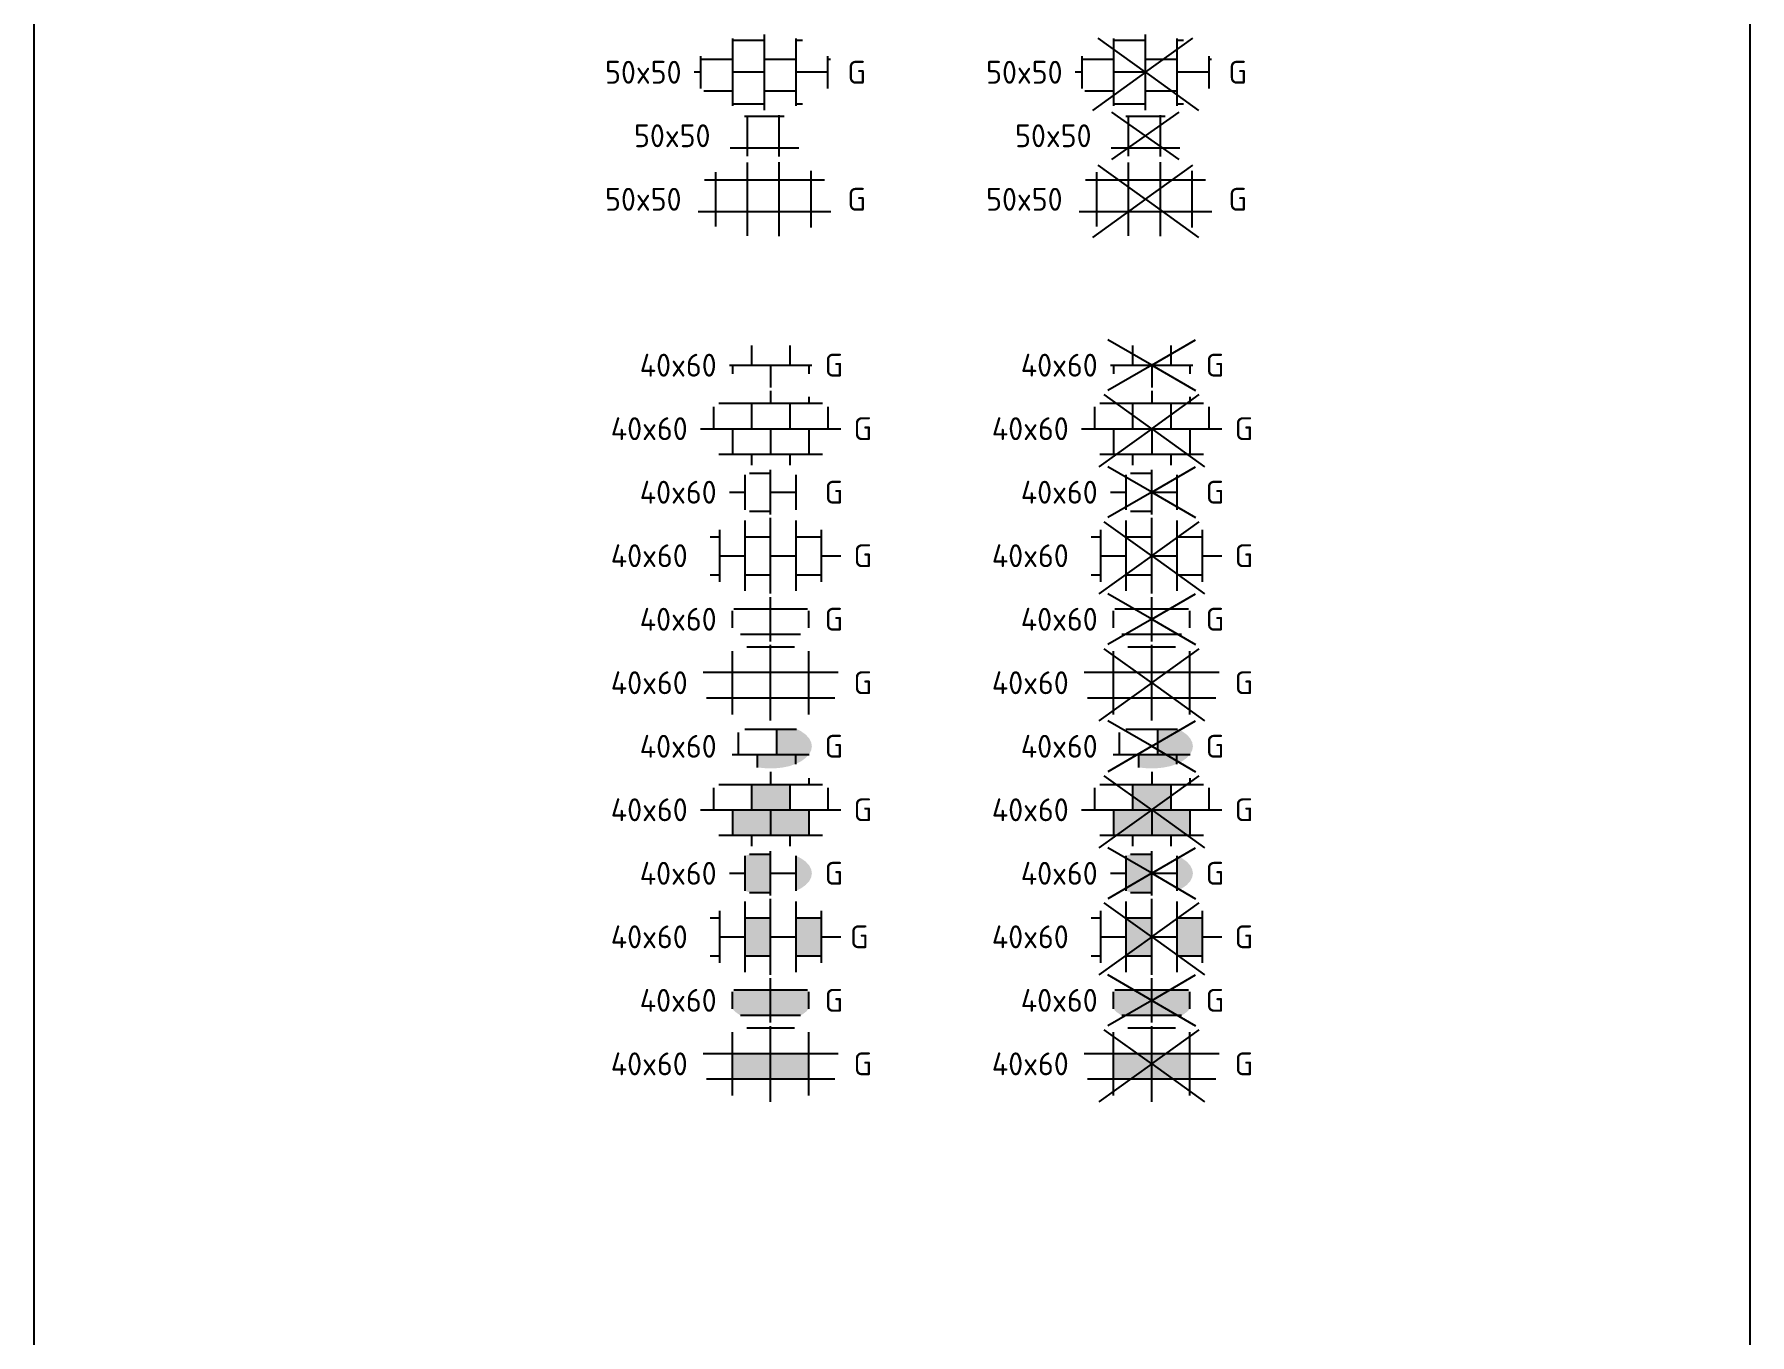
# Model space of a CAD drawing. Header units: metres. Extents: x -77 to 448, y 4806 to 5239.
# Drawn here: x 81.16 to 108.17, y 5019.95 to 5040.43 of the extents above; entities that cross this region are included whole.
import ezdxf
from ezdxf.enums import TextEntityAlignment as Align

# ---------------------------------------------------------------- set-up
doc = ezdxf.new("R2010")
doc.units = ezdxf.units.M
doc.layers.add('V-WE-VH-OPENVERHARDING_STRAATBAKSTEEN-S', color=90, linetype='Continuous', lineweight=25)
doc.styles.add('NLCS-ISO', font='NLCS-ISO.ttf')

# ---------------------------------------------------------------- blocks, each defined once
blk = doc.blocks.new('SVH-TEGEL_400X600_DIK_BLOK-SO')
h = blk.add_hatch(color=254)
h.dxf.hatch_style = 1
h.paths.add_polyline_path([(0, 0.8), (-3, 0.8), (-3, -1.2), (0, -1.2)])
h = blk.add_hatch(color=254)
h.dxf.hatch_style = 1
h.paths.add_polyline_path([(3, 0.8), (0, 0.8), (0, -1.2), (3, -1.2)])
for p, q in [((1.87, 2.8), (-1.87, 2.8)), ((0, -2.98), (0, 2.98)), ((-3, -2.5), (-3, 2.5)), ((3, -2.5), (3, 2.5)), ((5.32, 0.8), (-5.32, 0.8)), ((5.05, -1.2), (-5.05, -1.2))]:
    blk.add_line(p, q)
at = {"style": 'NLCS-ISO'}
blk.add_attdef('FORMAAT', text='', height=1.8, dxfattribs=at).set_placement((-6.53, 0), align=Align.MIDDLE_RIGHT)
blk.add_attdef('KLEUR', text='', height=1.8, dxfattribs=at).set_placement((6.53, 0), align=Align.MIDDLE_LEFT)
at = {"style": 'NLCS-ISO', "flags": 1}
blk.add_attdef('FUNCTIE', text='', height=1.8, dxfattribs=at).set_placement((0, -3.98), align=Align.TOP_CENTER)
blk = doc.blocks.new('SVH-TEGEL_400X600_DIK_BLOK_KL-SO')
h = blk.add_hatch(color=254)
h.dxf.hatch_style = 1
h.paths.add_polyline_path([(-3, -0.67), (-2.76, -0.92), (-2.4, -1.18), (-2.36, -1.2), (0, -1.2), (0, 0.8), (-2.88, 0.8), (-3, 0.67)])
h.paths.add_polyline_path([(3, 0.67), (2.88, 0.8), (0, 0.8), (0, -1.2), (2.36, -1.2), (2.4, -1.18), (2.76, -0.92), (3, -0.67)])
for p, q in [((0, -1.75), (0, 1.75)), ((-3, -0.67), (-3, 0.67)), ((2.89, 0.8), (-2.89, 0.8)), ((3, -0.67), (3, 0.67)), ((2.36, -1.2), (-2.36, -1.2))]:
    blk.add_line(p, q)
at = {"style": 'NLCS-ISO'}
blk.add_attdef('FORMAAT', text='', height=1.8, dxfattribs=at).set_placement((-4.25, 0), align=Align.MIDDLE_RIGHT)
blk.add_attdef('KLEUR', text='', height=1.8, dxfattribs=at).set_placement((4.25, 0), align=Align.MIDDLE_LEFT)
at = {"style": 'NLCS-ISO', "flags": 1}
blk.add_attdef('FUNCTIE', text='', height=1.8, dxfattribs=at).set_placement((0, -2.75), align=Align.TOP_CENTER)
blk = doc.blocks.new('SVH-TEGEL_400X600_DIK_HALFST-SO')
h = blk.add_hatch(color=254)
h.dxf.hatch_style = 1
h.paths.add_polyline_path([(0, 1.5), (-2, 1.5), (-2, -1.5), (0, -1.5)])
h = blk.add_hatch(color=254)
h.dxf.hatch_style = 1
h.paths.add_polyline_path([(4, 1.5), (2, 1.5), (2, -1.5), (4, -1.5)])
for p, q in [((-2, -2.77), (-2, 2.77)), ((0, -2.98), (0, 2.98)), ((2, -2.77), (2, 2.77)), ((-4.77, 1.5), (-4, 1.5)), ((-4, -2.05), (-4, 2.05)), ((-2, 1.5), (0, 1.5)), ((2, 1.5), (4, 1.5)), ((4, -2.05), (4, 2.05)), ((-4, 0), (-2, 0)), ((0, 0), (2, 0)), ((4, 0), (5.53, 0)), ((-4.77, -1.5), (-4, -1.5)), ((-2, -1.5), (0, -1.5)), ((2, -1.5), (4, -1.5))]:
    blk.add_line(p, q)
at = {"style": 'NLCS-ISO'}
blk.add_attdef('FORMAAT', text='', height=1.8, dxfattribs=at).set_placement((-6.53, 0), align=Align.MIDDLE_RIGHT)
blk.add_attdef('KLEUR', text='', height=1.8, dxfattribs=at).set_placement((6.25, 0), align=Align.MIDDLE_LEFT)
at = {"style": 'NLCS-ISO', "flags": 1}
blk.add_attdef('FUNCTIE', text='', height=1.8, dxfattribs=at).set_placement((0, -3.98), align=Align.TOP_CENTER)
blk = doc.blocks.new('SVH-TEGEL_400X600_DIK_HALFST_KL-SO')
h = blk.add_hatch(color=254)
h.dxf.hatch_style = 1
h.paths.add_polyline_path([(-1.96, -1.4), (-1.65, -1.5), (0, -1.5), (0, 1.5), (-1.65, 1.5), (-1.96, 1.4), (-2, 1.38), (-2, -1.38)])
h.paths.add_polyline_path([(2.4, 1.18), (2, 1.38), (2, -1.38), (2.4, -1.18), (2.76, -0.92), (3.03, -0.63), (3.19, -0.32), (3.25, 0), (3.19, 0.32), (3.03, 0.63), (2.76, 0.92)])
for p, q in [((-2, -1.38), (-2, 1.38)), ((-1.67, 1.5), (0, 1.5)), ((0, -1.75), (0, 1.75)), ((2, -1.38), (2, 1.38)), ((-3.25, 0), (-2, 0)), ((0, 0), (2, 0)), ((-1.67, -1.5), (0, -1.5))]:
    blk.add_line(p, q)
at = {"style": 'NLCS-ISO'}
blk.add_attdef('FORMAAT', text='', height=1.8, dxfattribs=at).set_placement((-4.25, 0), align=Align.MIDDLE_RIGHT)
blk.add_attdef('KLEUR', text='', height=1.8, dxfattribs=at).set_placement((4.25, 0), align=Align.MIDDLE_LEFT)
at = {"style": 'NLCS-ISO', "flags": 1}
blk.add_attdef('FUNCTIE', text='', height=1.8, dxfattribs=at).set_placement((0, -2.75), align=Align.TOP_CENTER)
blk = doc.blocks.new('SVH-TEGEL_400X600_DIK_LINT-SO')
h = blk.add_hatch(color=254)
h.dxf.hatch_style = 1
h.paths.add_polyline_path([(1.5, 2), (-1.5, 2), (-1.5, 0), (1.5, 0)])
h = blk.add_hatch(color=254)
h.dxf.hatch_style = 1
h.paths.add_polyline_path([(0, 0), (-3, 0), (-3, -2), (0, -2)])
h = blk.add_hatch(color=254)
h.dxf.hatch_style = 1
h.paths.add_polyline_path([(3, 0), (0, 0), (0, -2), (3, -2)])
for p, q in [((0, 2.98), (0, 2)), ((-4.5, 1.73), (-4.5, 0)), ((-4.09, 2), (4.09, 2)), ((-1.5, 2), (-1.5, 0)), ((1.5, 2), (1.5, 0)), ((3, 2.5), (3, 2)), ((4.5, 1.73), (4.5, 0)), ((-5.53, 0), (5.53, 0)), ((-3, 0), (-3, -2)), ((0, 0), (0, -2)), ((3, 0), (3, -2)), ((-4.09, -2), (4.09, -2)), ((-1.5, -2), (-1.5, -2.86)), ((1.5, -2), (1.5, -2.86))]:
    blk.add_line(p, q)
at = {"style": 'NLCS-ISO'}
blk.add_attdef('FORMAAT', text='', height=1.8, dxfattribs=at).set_placement((-6.53, 0), align=Align.MIDDLE_RIGHT)
blk.add_attdef('KLEUR', text='', height=1.8, dxfattribs=at).set_placement((6.53, 0), align=Align.MIDDLE_LEFT)
at = {"style": 'NLCS-ISO', "flags": 1}
blk.add_attdef('FUNCTIE', text='', height=1.8, dxfattribs=at).set_placement((0, -3.98), align=Align.TOP_CENTER)
blk = doc.blocks.new('SVH-TEGEL_400X600_DIK_LINT_KL-SO')
h = blk.add_hatch(color=254)
h.dxf.hatch_style = 1
h.paths.add_polyline_path([(1.45, -1.57), (1.95, -1.4), (1.95, -0.64), (0.45, -0.64), (-1.05, -0.64), (-1.05, -1.65), (-0.89, -1.68), (-0.3, -1.74), (0.3, -1.74), (0.89, -1.68)])
h.paths.add_polyline_path([(2.76, -0.92), (3.02, -0.64), (1.95, -0.64), (1.95, -1.4), (1.96, -1.4), (2.4, -1.18)])
h.paths.add_polyline_path([(2.4, 1.18), (2.04, 1.36), (0.45, 1.36), (0.45, -0.64), (3.02, -0.64), (3.03, -0.63), (3.19, -0.32), (3.25, 0), (3.19, 0.32), (3.03, 0.63), (2.76, 0.92)])
for p, q in [((-2.04, 1.36), (2.04, 1.36)), ((0.45, 1.36), (0.45, -0.64)), ((1.95, 1.4), (1.95, 1.36)), ((-2.55, 1.08), (-2.55, -0.64)), ((-3.03, -0.64), (3.03, -0.64)), ((-1.05, -0.64), (-1.05, -1.66)), ((1.95, -0.64), (1.95, -1.4))]:
    blk.add_line(p, q)
at = {"style": 'NLCS-ISO'}
blk.add_attdef('FORMAAT', text='', height=1.8, dxfattribs=at).set_placement((-4.25, 0), align=Align.MIDDLE_RIGHT)
blk.add_attdef('KLEUR', text='', height=1.8, dxfattribs=at).set_placement((4.25, 0), align=Align.MIDDLE_LEFT)
at = {"style": 'NLCS-ISO', "flags": 1}
blk.add_attdef('FUNCTIE', text='', height=1.8, dxfattribs=at).set_placement((0, -2.75), align=Align.TOP_CENTER)
blk = doc.blocks.new('SVH-TEGEL_400X600_DUN_BLOK-SO')
for p, q in [((1.87, 2.8), (-1.87, 2.8)), ((0, -2.98), (0, 2.98)), ((-3, -2.5), (-3, 2.5)), ((3, -2.5), (3, 2.5)), ((5.32, 0.8), (-5.32, 0.8)), ((5.05, -1.2), (-5.05, -1.2))]:
    blk.add_line(p, q)
at = {"style": 'NLCS-ISO'}
blk.add_attdef('FORMAAT', text='', height=1.8, dxfattribs=at).set_placement((-6.53, 0), align=Align.MIDDLE_RIGHT)
blk.add_attdef('KLEUR', text='', height=1.8, dxfattribs=at).set_placement((6.53, 0), align=Align.MIDDLE_LEFT)
at = {"style": 'NLCS-ISO', "flags": 1}
blk.add_attdef('FUNCTIE', text='', height=1.8, dxfattribs=at).set_placement((0, -3.98), align=Align.TOP_CENTER)
blk = doc.blocks.new('SVH-TEGEL_400X600_DUN_BLOK_KL-SO')
for p, q in [((0, -1.75), (0, 1.75)), ((-3, -0.67), (-3, 0.67)), ((2.89, 0.8), (-2.89, 0.8)), ((3, -0.67), (3, 0.67)), ((2.36, -1.2), (-2.36, -1.2))]:
    blk.add_line(p, q)
at = {"style": 'NLCS-ISO'}
blk.add_attdef('FORMAAT', text='', height=1.8, dxfattribs=at).set_placement((-4.25, 0), align=Align.MIDDLE_RIGHT)
blk.add_attdef('KLEUR', text='', height=1.8, dxfattribs=at).set_placement((4.25, 0), align=Align.MIDDLE_LEFT)
at = {"style": 'NLCS-ISO', "flags": 1}
blk.add_attdef('FUNCTIE', text='', height=1.8, dxfattribs=at).set_placement((0, -2.75), align=Align.TOP_CENTER)
blk = doc.blocks.new('SVH-TEGEL_400X600_DUN_HALFST-SO')
for p, q in [((-2, -2.77), (-2, 2.77)), ((0, -2.98), (0, 2.98)), ((2, -2.77), (2, 2.77)), ((-4.77, 1.5), (-4, 1.5)), ((-4, -2.05), (-4, 2.05)), ((-2, 1.5), (0, 1.5)), ((2, 1.5), (4, 1.5)), ((4, -2.05), (4, 2.05)), ((-4, 0), (-2, 0)), ((0, 0), (2, 0)), ((4, 0), (5.53, 0)), ((-4.77, -1.5), (-4, -1.5)), ((-2, -1.5), (0, -1.5)), ((2, -1.5), (4, -1.5))]:
    blk.add_line(p, q)
at = {"style": 'NLCS-ISO'}
blk.add_attdef('FORMAAT', text='', height=1.8, dxfattribs=at).set_placement((-6.53, 0), align=Align.MIDDLE_RIGHT)
blk.add_attdef('KLEUR', text='', height=1.8, dxfattribs=at).set_placement((6.53, 0), align=Align.MIDDLE_LEFT)
at = {"style": 'NLCS-ISO', "flags": 1}
blk.add_attdef('FUNCTIE', text='', height=1.8, dxfattribs=at).set_placement((0, -3.98), align=Align.TOP_CENTER)
blk = doc.blocks.new('SVH-TEGEL_400X600_DUN_HALFST_KL-SO')
for p, q in [((-2, -1.38), (-2, 1.38)), ((-1.67, 1.5), (0, 1.5)), ((0, -1.75), (0, 1.75)), ((2, -1.38), (2, 1.38)), ((-3.25, 0), (-2, 0)), ((0, 0), (2, 0)), ((-1.67, -1.5), (0, -1.5))]:
    blk.add_line(p, q)
at = {"style": 'NLCS-ISO'}
blk.add_attdef('FORMAAT', text='', height=1.8, dxfattribs=at).set_placement((-4.25, 0), align=Align.MIDDLE_RIGHT)
blk.add_attdef('KLEUR', text='', height=1.8, dxfattribs=at).set_placement((4.25, 0), align=Align.MIDDLE_LEFT)
at = {"style": 'NLCS-ISO', "flags": 1}
blk.add_attdef('FUNCTIE', text='', height=1.8, dxfattribs=at).set_placement((0, -2.75), align=Align.TOP_CENTER)
blk = doc.blocks.new('SVH-TEGEL_400X600_DUN_LINT-SO')
for p, q in [((0, 2.98), (0, 2)), ((-4.5, 1.73), (-4.5, 0)), ((-4.09, 2), (4.09, 2)), ((-1.5, 2), (-1.5, 0)), ((1.5, 2), (1.5, 0)), ((3, 2.5), (3, 2)), ((4.5, 1.73), (4.5, 0)), ((-5.53, 0), (5.53, 0)), ((-3, 0), (-3, -2)), ((0, 0), (0, -2)), ((3, 0), (3, -2)), ((-4.09, -2), (4.09, -2)), ((-1.5, -2), (-1.5, -2.86)), ((1.5, -2), (1.5, -2.86))]:
    blk.add_line(p, q)
at = {"style": 'NLCS-ISO'}
blk.add_attdef('FORMAAT', text='', height=1.8, dxfattribs=at).set_placement((-6.53, 0), align=Align.MIDDLE_RIGHT)
blk.add_attdef('KLEUR', text='', height=1.8, dxfattribs=at).set_placement((6.53, 0), align=Align.MIDDLE_LEFT)
at = {"style": 'NLCS-ISO', "flags": 1}
blk.add_attdef('FUNCTIE', text='', height=1.8, dxfattribs=at).set_placement((0, -3.98), align=Align.TOP_CENTER)
blk = doc.blocks.new('SVH-TEGEL_400X600_DUN_LINT_KL-SO')
for p, q in [((-1.5, 1.55), (-1.5, 0)), ((1.5, 1.55), (1.5, 0)), ((-3.25, 0), (3.25, 0)), ((-3, 0), (-3, -0.67)), ((0, 0), (0, -1.75)), ((3, 0), (3, -0.67))]:
    blk.add_line(p, q)
at = {"style": 'NLCS-ISO'}
blk.add_attdef('FORMAAT', text='', height=1.8, dxfattribs=at).set_placement((-4.25, 0), align=Align.MIDDLE_RIGHT)
blk.add_attdef('KLEUR', text='', height=1.8, dxfattribs=at).set_placement((4.25, 0), align=Align.MIDDLE_LEFT)
at = {"style": 'NLCS-ISO', "flags": 1}
blk.add_attdef('FUNCTIE', text='', height=1.8, dxfattribs=at).set_placement((0, -2.75), align=Align.TOP_CENTER)
blk = doc.blocks.new('SVH-TEGEL_500X500_BLOK-SO')
for p, q in [((-1.33, -2.89), (-1.33, 2.89)), ((1.17, -2.91), (1.17, 2.91)), ((-4.73, 1.54), (4.73, 1.54)), ((-3.83, -2.14), (-3.83, 2.14)), ((3.67, -2.23), (3.67, 2.23)), ((-5.23, -0.96), (5.23, -0.96))]:
    blk.add_line(p, q)
at = {"style": 'NLCS-ISO'}
blk.add_attdef('FORMAAT', text='', height=1.8, dxfattribs=at).set_placement((-6.53, 0), align=Align.MIDDLE_RIGHT)
blk.add_attdef('KLEUR', text='', height=1.8, dxfattribs=at).set_placement((6.53, 0), align=Align.MIDDLE_LEFT)
at = {"style": 'NLCS-ISO', "flags": 1}
blk.add_attdef('FUNCTIE', text='', height=1.8, dxfattribs=at).set_placement((0, -3.98), align=Align.TOP_CENTER)
blk = doc.blocks.new('SVH-TEGEL_500X500_BLOK_KL-SO')
for p, q in [((-1.56, 1.54), (1.56, 1.54)), ((-1.33, -1.6), (-1.33, 1.6)), ((1.17, -1.63), (1.17, 1.63)), ((-2.71, -0.96), (2.71, -0.96))]:
    blk.add_line(p, q)
at = {"style": 'NLCS-ISO'}
blk.add_attdef('FORMAAT', text='', height=1.8, dxfattribs=at).set_placement((-4.25, 0), align=Align.MIDDLE_RIGHT)
blk.add_attdef('KLEUR', text='', height=1.8, dxfattribs=at).set_placement((4.25, 0), align=Align.MIDDLE_LEFT)
at = {"style": 'NLCS-ISO', "flags": 1}
blk.add_attdef('FUNCTIE', text='', height=1.8, dxfattribs=at).set_placement((0, -2.75), align=Align.TOP_CENTER)
blk = doc.blocks.new('SVH-TEGEL_500X500_HALFST-SO')
for p, q in [((0, -2.98), (0, 2.98)), ((-2.5, -2.65), (-2.5, 2.65)), ((0, 2.5), (-2.5, 2.5)), ((2.5, -2.65), (2.5, 2.65)), ((2.99, 2.5), (2.5, 2.5)), ((-5, 0), (-5.53, 0)), ((-5, -1.27), (-5, 1.27)), ((-2.5, 1), (-5, 1)), ((0, 0), (-2.5, 0)), ((2.5, 1), (0, 1)), ((5, 0), (2.5, 0)), ((5, -1.27), (5, 1.27)), ((5.2, 1), (5, 1)), ((-2.5, -1.5), (-4.77, -1.5)), ((0, -2.5), (-2.5, -2.5)), ((2.5, -1.5), (0, -1.5)), ((2.99, -2.5), (2.5, -2.5))]:
    blk.add_line(p, q)
at = {"style": 'NLCS-ISO'}
blk.add_attdef('FORMAAT', text='', height=1.8, dxfattribs=at).set_placement((-6.53, 0), align=Align.MIDDLE_RIGHT)
blk.add_attdef('KLEUR', text='', height=1.8, dxfattribs=at).set_placement((6.53, 0), align=Align.MIDDLE_LEFT)
at = {"style": 'NLCS-ISO', "flags": 1}
blk.add_attdef('FUNCTIE', text='', height=1.8, dxfattribs=at).set_placement((0, -3.98), align=Align.TOP_CENTER)
blk = doc.blocks.new('V-SVH-TEGEL_400X600_DIK_BLOK-SO')
h = blk.add_hatch(color=254)
h.dxf.hatch_style = 1
h.paths.add_polyline_path([(0, 0.8), (-3, 0.8), (-3, -1.2), (0, -1.2)])
h = blk.add_hatch(color=254)
h.dxf.hatch_style = 1
h.paths.add_polyline_path([(3, 0.8), (0, 0.8), (0, -1.2), (3, -1.2)])
for p, q in [((1.87, 2.8), (-1.87, 2.8)), ((0, -2.98), (0, 2.98)), ((0, 0), (-3.73, 2.68)), ((-3, -2.5), (-3, 2.5)), ((0, 0), (3.73, 2.68)), ((3, -2.5), (3, 2.5)), ((5.32, 0.8), (-5.32, 0.8)), ((0, 0), (-4.17, -3)), ((5.05, -1.2), (-5.05, -1.2)), ((0, 0), (4.17, -3))]:
    blk.add_line(p, q)
at = {"style": 'NLCS-ISO'}
blk.add_attdef('FORMAAT', text='', height=1.8, dxfattribs=at).set_placement((-6.53, 0), align=Align.MIDDLE_RIGHT)
blk.add_attdef('KLEUR', text='', height=1.8, dxfattribs=at).set_placement((6.53, 0), align=Align.MIDDLE_LEFT)
at = {"style": 'NLCS-ISO', "flags": 1}
blk.add_attdef('FUNCTIE', text='', height=1.8, dxfattribs=at).set_placement((0, -3.98), align=Align.TOP_CENTER)
blk = doc.blocks.new('V-SVH-TEGEL_400X600_DIK_BLOK_KL-SO')
h = blk.add_hatch(color=254)
h.dxf.hatch_style = 1
h.paths.add_polyline_path([(-3, -0.67), (-2.76, -0.92), (-2.4, -1.18), (-2.36, -1.2), (0, -1.2), (0, 0.8), (-2.88, 0.8), (-3, 0.67)])
h.paths.add_polyline_path([(3, 0.67), (2.88, 0.8), (0, 0.8), (0, -1.2), (2.36, -1.2), (2.4, -1.18), (2.76, -0.92), (3, -0.67)])
for p, q in [((0, 0), (-3.46, 2)), ((0, 0), (3.46, 2)), ((0, -1.75), (0, 1.75)), ((0, 0), (-3.46, -2)), ((-3, -0.67), (-3, 0.67)), ((2.89, 0.8), (-2.89, 0.8)), ((0, 0), (3.46, -2)), ((3, -0.67), (3, 0.67)), ((2.36, -1.2), (-2.36, -1.2))]:
    blk.add_line(p, q)
at = {"style": 'NLCS-ISO'}
blk.add_attdef('FORMAAT', text='', height=1.8, dxfattribs=at).set_placement((-4.25, 0), align=Align.MIDDLE_RIGHT)
blk.add_attdef('KLEUR', text='', height=1.8, dxfattribs=at).set_placement((4.25, 0), align=Align.MIDDLE_LEFT)
at = {"style": 'NLCS-ISO', "flags": 1}
blk.add_attdef('FUNCTIE', text='', height=1.8, dxfattribs=at).set_placement((0, -2.75), align=Align.TOP_CENTER)
blk = doc.blocks.new('V-SVH-TEGEL_400X600_DIK_HALFST-SO')
h = blk.add_hatch(color=254)
h.dxf.hatch_style = 1
h.paths.add_polyline_path([(0, 1.5), (-2, 1.5), (-2, -1.5), (0, -1.5)])
h = blk.add_hatch(color=254)
h.dxf.hatch_style = 1
h.paths.add_polyline_path([(4, 1.5), (2, 1.5), (2, -1.5), (4, -1.5)])
for p, q in [((-2, -2.77), (-2, 2.77)), ((0, -2.98), (0, 2.98)), ((2, -2.77), (2, 2.77)), ((-4.77, 1.5), (-4, 1.5)), ((-4, -2.05), (-4, 2.05)), ((0, 0), (-3.73, 2.68)), ((-2, 1.5), (0, 1.5)), ((0, 0), (3.73, 2.68)), ((2, 1.5), (4, 1.5)), ((4, -2.05), (4, 2.05)), ((0, 0), (-4.17, -3)), ((-4, 0), (-2, 0)), ((0, 0), (2, 0)), ((0, 0), (4.17, -3)), ((4, 0), (5.53, 0)), ((-4.77, -1.5), (-4, -1.5)), ((-2, -1.5), (0, -1.5)), ((2, -1.5), (4, -1.5))]:
    blk.add_line(p, q)
at = {"style": 'NLCS-ISO'}
blk.add_attdef('FORMAAT', text='', height=1.8, dxfattribs=at).set_placement((-6.53, 0), align=Align.MIDDLE_RIGHT)
blk.add_attdef('KLEUR', text='', height=1.8, dxfattribs=at).set_placement((6.53, 0), align=Align.MIDDLE_LEFT)
at = {"style": 'NLCS-ISO', "flags": 1}
blk.add_attdef('FUNCTIE', text='', height=1.8, dxfattribs=at).set_placement((0, -3.75), align=Align.TOP_CENTER)
blk = doc.blocks.new('V-SVH-TEGEL_400X600_DIK_HALFST_KL-SO')
h = blk.add_hatch(color=254)
h.dxf.hatch_style = 1
h.paths.add_polyline_path([(-1.96, -1.4), (-1.65, -1.5), (0, -1.5), (0, 1.5), (-1.65, 1.5), (-1.96, 1.4), (-2, 1.38), (-2, -1.38)])
h.paths.add_polyline_path([(2.4, 1.18), (2, 1.38), (2, -1.38), (2.4, -1.18), (2.76, -0.92), (3.03, -0.63), (3.19, -0.32), (3.25, 0), (3.19, 0.32), (3.03, 0.63), (2.76, 0.92)])
for p, q in [((0, 0), (-3.46, 2)), ((-2, -1.38), (-2, 1.38)), ((-1.67, 1.5), (0, 1.5)), ((0, 0), (3.46, 2)), ((0, -1.75), (0, 1.75)), ((2, -1.38), (2, 1.38)), ((0, 0), (-3.46, -2)), ((-3.25, 0), (-2, 0)), ((0, 0), (2, 0)), ((0, 0), (3.46, -2)), ((-1.67, -1.5), (0, -1.5))]:
    blk.add_line(p, q)
at = {"style": 'NLCS-ISO'}
blk.add_attdef('FORMAAT', text='', height=1.8, dxfattribs=at).set_placement((-4.25, 0), align=Align.MIDDLE_RIGHT)
blk.add_attdef('KLEUR', text='', height=1.8, dxfattribs=at).set_placement((4.25, 0), align=Align.MIDDLE_LEFT)
at = {"style": 'NLCS-ISO', "flags": 1}
blk.add_attdef('FUNCTIE', text='', height=1.8, dxfattribs=at).set_placement((0, -2.75), align=Align.TOP_CENTER)
blk = doc.blocks.new('V-SVH-TEGEL_400X600_DIK_LINT-SO')
h = blk.add_hatch(color=254)
h.dxf.hatch_style = 1
h.paths.add_polyline_path([(1.5, 2), (-1.5, 2), (-1.5, 0), (1.5, 0)])
h = blk.add_hatch(color=254)
h.dxf.hatch_style = 1
h.paths.add_polyline_path([(0, 0), (-3, 0), (-3, -2), (0, -2)])
h = blk.add_hatch(color=254)
h.dxf.hatch_style = 1
h.paths.add_polyline_path([(3, 0), (0, 0), (0, -2), (3, -2)])
for p, q in [((0, 2.98), (0, 2)), ((-4.5, 1.73), (-4.5, 0)), ((-4.09, 2), (4.09, 2)), ((0, 0), (-3.73, 2.68)), ((-1.5, 2), (-1.5, 0)), ((0, 0), (3.73, 2.68)), ((1.5, 2), (1.5, 0)), ((3, 2.5), (3, 2)), ((4.5, 1.73), (4.5, 0)), ((-5.53, 0), (5.53, 0)), ((0, 0), (-4.17, -3)), ((-3, 0), (-3, -2)), ((0, 0), (0, -2)), ((0, 0), (4.17, -3)), ((3, 0), (3, -2)), ((-4.09, -2), (4.09, -2)), ((-1.5, -2), (-1.5, -2.86)), ((1.5, -2), (1.5, -2.86))]:
    blk.add_line(p, q)
at = {"style": 'NLCS-ISO'}
blk.add_attdef('FORMAAT', text='', height=1.8, dxfattribs=at).set_placement((-6.53, 0), align=Align.MIDDLE_RIGHT)
blk.add_attdef('KLEUR', text='', height=1.8, dxfattribs=at).set_placement((6.53, 0), align=Align.MIDDLE_LEFT)
at = {"style": 'NLCS-ISO', "flags": 1}
blk.add_attdef('FUNCTIE', text='', height=1.8, dxfattribs=at).set_placement((0, -3.98), align=Align.TOP_CENTER)
blk = doc.blocks.new('V-SVH-TEGEL_400X600_DIK_LINT_KL-SO')
h = blk.add_hatch(color=254)
h.dxf.hatch_style = 1
h.paths.add_polyline_path([(1.45, -1.57), (1.95, -1.4), (1.95, -0.64), (0.45, -0.64), (-1.05, -0.64), (-1.05, -1.65), (-0.89, -1.68), (-0.3, -1.74), (0.3, -1.74), (0.89, -1.68)])
h.paths.add_polyline_path([(2.76, -0.92), (3.02, -0.64), (1.95, -0.64), (1.95, -1.4), (1.96, -1.4), (2.4, -1.18)])
h.paths.add_polyline_path([(2.4, 1.18), (2.04, 1.36), (0.45, 1.36), (0.45, -0.64), (3.02, -0.64), (3.03, -0.63), (3.19, -0.32), (3.25, 0), (3.19, 0.32), (3.03, 0.63), (2.76, 0.92)])
for p, q in [((0, 0), (-3.46, 2)), ((-2.04, 1.36), (2.04, 1.36)), ((0, 0), (3.46, 2)), ((0.45, 1.36), (0.45, -0.64)), ((1.95, 1.4), (1.95, 1.36)), ((0, 0), (-3.46, -2)), ((-2.55, 1.08), (-2.55, -0.64)), ((0, 0), (3.46, -2)), ((-3.03, -0.64), (3.03, -0.64)), ((-1.05, -0.64), (-1.05, -1.66)), ((1.95, -0.64), (1.95, -1.4))]:
    blk.add_line(p, q)
at = {"style": 'NLCS-ISO'}
blk.add_attdef('FORMAAT', text='', height=1.8, dxfattribs=at).set_placement((-4.25, 0), align=Align.MIDDLE_RIGHT)
blk.add_attdef('KLEUR', text='', height=1.8, dxfattribs=at).set_placement((4.25, 0), align=Align.MIDDLE_LEFT)
at = {"style": 'NLCS-ISO', "flags": 1}
blk.add_attdef('FUNCTIE', text='', height=1.8, dxfattribs=at).set_placement((0, -2.75), align=Align.TOP_CENTER)
blk = doc.blocks.new('V-SVH-TEGEL_400X600_DUN_BLOK-SO')
for p, q in [((1.87, 2.8), (-1.87, 2.8)), ((0, -2.98), (0, 2.98)), ((0, 0), (-3.73, 2.68)), ((-3, -2.5), (-3, 2.5)), ((0, 0), (3.73, 2.68)), ((3, -2.5), (3, 2.5)), ((5.32, 0.8), (-5.32, 0.8)), ((0, 0), (-4.17, -3)), ((5.05, -1.2), (-5.05, -1.2)), ((0, 0), (4.17, -3))]:
    blk.add_line(p, q)
at = {"style": 'NLCS-ISO'}
blk.add_attdef('FORMAAT', text='', height=1.8, dxfattribs=at).set_placement((-6.53, 0), align=Align.MIDDLE_RIGHT)
blk.add_attdef('KLEUR', text='', height=1.8, dxfattribs=at).set_placement((6.53, 0), align=Align.MIDDLE_LEFT)
at = {"style": 'NLCS-ISO', "flags": 1}
blk.add_attdef('FUNCTIE', text='', height=1.8, dxfattribs=at).set_placement((0, -3.98), align=Align.TOP_CENTER)
blk = doc.blocks.new('V-SVH-TEGEL_400X600_DUN_BLOK_KL-SO')
for p, q in [((0, 0), (-3.46, 2)), ((0, 0), (3.46, 2)), ((0, -1.75), (0, 1.75)), ((0, 0), (-3.46, -2)), ((-3, -0.67), (-3, 0.67)), ((2.89, 0.8), (-2.89, 0.8)), ((0, 0), (3.46, -2)), ((3, -0.67), (3, 0.67)), ((2.36, -1.2), (-2.36, -1.2))]:
    blk.add_line(p, q)
at = {"style": 'NLCS-ISO'}
blk.add_attdef('FORMAAT', text='', height=1.8, dxfattribs=at).set_placement((-4.25, 0), align=Align.MIDDLE_RIGHT)
blk.add_attdef('KLEUR', text='', height=1.8, dxfattribs=at).set_placement((4.25, 0), align=Align.MIDDLE_LEFT)
at = {"style": 'NLCS-ISO', "flags": 1}
blk.add_attdef('FUNCTIE', text='', height=1.8, dxfattribs=at).set_placement((0, -2.75), align=Align.TOP_CENTER)
blk = doc.blocks.new('V-SVH-TEGEL_400X600_DUN_HALFST-SO')
for p, q in [((-2, -2.77), (-2, 2.77)), ((0, -2.98), (0, 2.98)), ((2, -2.77), (2, 2.77)), ((-4.77, 1.5), (-4, 1.5)), ((-4, -2.05), (-4, 2.05)), ((0, 0), (-3.73, 2.68)), ((-2, 1.5), (0, 1.5)), ((0, 0), (3.73, 2.68)), ((2, 1.5), (4, 1.5)), ((4, -2.05), (4, 2.05)), ((0, 0), (-4.17, -3)), ((-4, 0), (-2, 0)), ((0, 0), (2, 0)), ((4, 0), (5.53, 0)), ((0, 0), (4.17, -3)), ((-4.77, -1.5), (-4, -1.5)), ((-2, -1.5), (0, -1.5)), ((2, -1.5), (4, -1.5))]:
    blk.add_line(p, q)
at = {"style": 'NLCS-ISO'}
blk.add_attdef('FORMAAT', text='', height=1.8, dxfattribs=at).set_placement((-6.53, 0), align=Align.MIDDLE_RIGHT)
blk.add_attdef('KLEUR', text='', height=1.8, dxfattribs=at).set_placement((6.53, 0), align=Align.MIDDLE_LEFT)
at = {"style": 'NLCS-ISO', "flags": 1}
blk.add_attdef('FUNCTIE', text='', height=1.8, dxfattribs=at).set_placement((0, -3.98), align=Align.TOP_CENTER)
blk = doc.blocks.new('V-SVH-TEGEL_400X600_DUN_HALFST_KL-SO')
for p, q in [((0, 0), (-3.46, 2)), ((-2, -1.38), (-2, 1.38)), ((-1.67, 1.5), (0, 1.5)), ((0, 0), (3.46, 2)), ((0, -1.75), (0, 1.75)), ((2, -1.38), (2, 1.38)), ((0, 0), (-3.46, -2)), ((-3.25, 0), (-2, 0)), ((0, 0), (2, 0)), ((0, 0), (3.46, -2)), ((-1.67, -1.5), (0, -1.5))]:
    blk.add_line(p, q)
at = {"style": 'NLCS-ISO'}
blk.add_attdef('FORMAAT', text='', height=1.8, dxfattribs=at).set_placement((-4.25, 0), align=Align.MIDDLE_RIGHT)
blk.add_attdef('KLEUR', text='', height=1.8, dxfattribs=at).set_placement((4.25, 0), align=Align.MIDDLE_LEFT)
at = {"style": 'NLCS-ISO', "flags": 1}
blk.add_attdef('FUNCTIE', text='', height=1.8, dxfattribs=at).set_placement((0, -2.75), align=Align.TOP_CENTER)
blk = doc.blocks.new('V-SVH-TEGEL_400X600_DUN_LINT-SO')
for p, q in [((0, 2.98), (0, 2)), ((-4.5, 1.73), (-4.5, 0)), ((-4.09, 2), (4.09, 2)), ((0, 0), (-3.73, 2.68)), ((-1.5, 2), (-1.5, 0)), ((0, 0), (3.73, 2.68)), ((1.5, 2), (1.5, 0)), ((3, 2.5), (3, 2)), ((4.5, 1.73), (4.5, 0)), ((-5.53, 0), (5.53, 0)), ((0, 0), (-4.17, -3)), ((-3, 0), (-3, -2)), ((0, 0), (0, -2)), ((0, 0), (4.17, -3)), ((3, 0), (3, -2)), ((-4.09, -2), (4.09, -2)), ((-1.5, -2), (-1.5, -2.86)), ((1.5, -2), (1.5, -2.86))]:
    blk.add_line(p, q)
at = {"style": 'NLCS-ISO'}
blk.add_attdef('FORMAAT', text='', height=1.8, dxfattribs=at).set_placement((-6.53, 0), align=Align.MIDDLE_RIGHT)
blk.add_attdef('KLEUR', text='', height=1.8, dxfattribs=at).set_placement((6.53, 0), align=Align.MIDDLE_LEFT)
at = {"style": 'NLCS-ISO', "flags": 1}
blk.add_attdef('FUNCTIE', text='', height=1.8, dxfattribs=at).set_placement((0, -3.98), align=Align.TOP_CENTER)
blk = doc.blocks.new('V-SVH-TEGEL_400X600_DUN_LINT_KL-SO')
for p, q in [((0, 0), (-3.46, 2)), ((-1.5, 1.55), (-1.5, 0)), ((0, 0), (3.46, 2)), ((1.5, 1.55), (1.5, 0)), ((0, 0), (-3.46, -2)), ((-3.25, 0), (3.25, 0)), ((-3, 0), (-3, -0.67)), ((0, 0), (3.46, -2)), ((0, 0), (0, -1.75)), ((3, 0), (3, -0.67))]:
    blk.add_line(p, q)
at = {"style": 'NLCS-ISO'}
blk.add_attdef('FORMAAT', text='', height=1.8, dxfattribs=at).set_placement((-4.25, 0), align=Align.MIDDLE_RIGHT)
blk.add_attdef('KLEUR', text='', height=1.8, dxfattribs=at).set_placement((4.25, 0), align=Align.MIDDLE_LEFT)
at = {"style": 'NLCS-ISO', "flags": 1}
blk.add_attdef('FUNCTIE', text='', height=1.8, dxfattribs=at).set_placement((0, -2.75), align=Align.TOP_CENTER)
blk = doc.blocks.new('V-SVH-TEGEL_500X500_BLOK-SO')
for p, q in [((-1.33, -2.89), (-1.33, 2.89)), ((1.17, -2.91), (1.17, 2.91)), ((-4.73, 1.54), (4.73, 1.54)), ((-3.83, -2.14), (-3.83, 2.14)), ((0, 0), (-3.73, 2.68)), ((0, 0), (3.73, 2.68)), ((3.67, -2.23), (3.67, 2.23)), ((0, 0), (-4.17, -3)), ((-5.23, -0.96), (5.23, -0.96)), ((0, 0), (4.17, -3))]:
    blk.add_line(p, q)
at = {"style": 'NLCS-ISO'}
blk.add_attdef('FORMAAT', text='', height=1.8, dxfattribs=at).set_placement((-6.53, 0), align=Align.MIDDLE_RIGHT)
blk.add_attdef('KLEUR', text='', height=1.8, dxfattribs=at).set_placement((6.53, 0), align=Align.MIDDLE_LEFT)
at = {"style": 'NLCS-ISO', "flags": 1}
blk.add_attdef('FUNCTIE', text='', height=1.8, dxfattribs=at).set_placement((0, -3.98), align=Align.TOP_CENTER)
blk = doc.blocks.new('V-SVH-TEGEL_500X500_BLOK_KL-SO')
for p, q in [((-2.66, -1.86), (2.66, 1.86)), ((2.66, -1.86), (-2.66, 1.86)), ((-1.56, 1.54), (1.56, 1.54)), ((-1.33, -1.6), (-1.33, 1.6)), ((1.17, -1.63), (1.17, 1.63)), ((-2.71, -0.96), (2.71, -0.96))]:
    blk.add_line(p, q)
at = {"style": 'NLCS-ISO'}
blk.add_attdef('FORMAAT', text='', height=1.8, dxfattribs=at).set_placement((-4.25, 0), align=Align.MIDDLE_RIGHT)
blk.add_attdef('KLEUR', text='', height=1.8, dxfattribs=at).set_placement((4.25, 0), align=Align.MIDDLE_LEFT)
at = {"style": 'NLCS-ISO', "flags": 1}
blk.add_attdef('FUNCTIE', text='', height=1.8, dxfattribs=at).set_placement((0, -2.75), align=Align.TOP_CENTER)
blk = doc.blocks.new('V-SVH-TEGEL_500X500_HALFST-SO')
for p, q in [((0, -2.98), (0, 2.98)), ((0, 0), (-3.73, 2.68)), ((-2.5, -2.65), (-2.5, 2.65)), ((0, 2.5), (-2.5, 2.5)), ((0, 0), (3.73, 2.68)), ((2.5, -2.65), (2.5, 2.65)), ((2.99, 2.5), (2.5, 2.5)), ((-5, 0), (-5.53, 0)), ((-5, -1.27), (-5, 1.27)), ((-2.5, 1), (-5, 1)), ((0, 0), (-4.17, -3)), ((0, 0), (-2.5, 0)), ((2.5, 1), (0, 1)), ((5, 0), (2.5, 0)), ((5, -1.27), (5, 1.27)), ((5.2, 1), (5, 1)), ((0, 0), (4.17, -3)), ((-2.5, -1.5), (-4.77, -1.5)), ((0, -2.5), (-2.5, -2.5)), ((2.5, -1.5), (0, -1.5)), ((2.99, -2.5), (2.5, -2.5))]:
    blk.add_line(p, q)
at = {"style": 'NLCS-ISO'}
blk.add_attdef('FORMAAT', text='', height=1.8, dxfattribs=at).set_placement((-6.53, 0), align=Align.MIDDLE_RIGHT)
blk.add_attdef('KLEUR', text='', height=1.8, dxfattribs=at).set_placement((6.53, 0), align=Align.MIDDLE_LEFT)
at = {"style": 'NLCS-ISO', "flags": 1}
blk.add_attdef('FUNCTIE', text='', height=1.8, dxfattribs=at).set_placement((0, -3.98), align=Align.TOP_CENTER)

msp = doc.modelspace()

# ---------------------------------------------------------------- linework, layer by layer
msp.add_lwpolyline([(81.157, 5092.542), (108.167, 5092.542), (108.167, 4812.674), (81.157, 4812.674)], close=True)

# ---------------------------------------------------------------- block references
at = {"layer": 'V-WE-VH-OPENVERHARDING_STRAATBAKSTEEN-S', "xscale": 0.2, "yscale": 0.2, "zscale": 0.2}
for name, p, values in [('SVH-TEGEL_500X500_HALFST-SO', (92.654, 5039.83), {'FORMAAT': '50x50', 'KLEUR': 'G'}), ('V-SVH-TEGEL_500X500_HALFST-SO', (98.654, 5039.83), {'FORMAAT': '50x50', 'KLEUR': 'G'}), ('SVH-TEGEL_500X500_BLOK_KL-SO', (92.654, 5038.83), {'FORMAAT': '50x50'}), ('V-SVH-TEGEL_500X500_BLOK_KL-SO', (98.654, 5038.83), {'FORMAAT': '50x50'}), ('SVH-TEGEL_500X500_BLOK-SO', (92.654, 5037.83), {'FORMAAT': '50x50', 'KLEUR': 'G'}), ('V-SVH-TEGEL_500X500_BLOK-SO', (98.654, 5037.83), {'FORMAAT': '50x50', 'KLEUR': 'G'}), ('V-SVH-TEGEL_400X600_DUN_LINT_KL-SO', (98.751, 5035.218), {'FORMAAT': '40x60', 'KLEUR': 'G'}), ('SVH-TEGEL_400X600_DUN_LINT_KL-SO', (92.751, 5035.218), {'FORMAAT': '40x60', 'KLEUR': 'G'}), ('SVH-TEGEL_400X600_DUN_LINT-SO', (92.751, 5034.218), {'FORMAAT': '40x60', 'KLEUR': 'G'}), ('V-SVH-TEGEL_400X600_DUN_LINT-SO', (98.751, 5034.218), {'FORMAAT': '40x60', 'KLEUR': 'G'}), ('SVH-TEGEL_400X600_DUN_HALFST_KL-SO', (92.751, 5033.218), {'FORMAAT': '40x60', 'KLEUR': 'G'}), ('V-SVH-TEGEL_400X600_DUN_HALFST_KL-SO', (98.751, 5033.218), {'FORMAAT': '40x60', 'KLEUR': 'G'}), ('SVH-TEGEL_400X600_DUN_HALFST-SO', (92.751, 5032.218), {'FORMAAT': '40x60', 'KLEUR': 'G'}), ('V-SVH-TEGEL_400X600_DUN_HALFST-SO', (98.751, 5032.218), {'FORMAAT': '40x60', 'KLEUR': 'G'}), ('SVH-TEGEL_400X600_DUN_BLOK_KL-SO', (92.751, 5031.218), {'FORMAAT': '40x60', 'KLEUR': 'G'}), ('V-SVH-TEGEL_400X600_DUN_BLOK_KL-SO', (98.751, 5031.218), {'FORMAAT': '40x60', 'KLEUR': 'G'}), ('SVH-TEGEL_400X600_DUN_BLOK-SO', (92.751, 5030.218), {'FORMAAT': '40x60', 'KLEUR': 'G'}), ('V-SVH-TEGEL_400X600_DUN_BLOK-SO', (98.751, 5030.218), {'FORMAAT': '40x60', 'KLEUR': 'G'}), ('V-SVH-TEGEL_400X600_DIK_LINT_KL-SO', (98.751, 5029.218), {'FORMAAT': '40x60', 'KLEUR': 'G'}), ('SVH-TEGEL_400X600_DIK_LINT_KL-SO', (92.751, 5029.218), {'FORMAAT': '40x60', 'KLEUR': 'G'}), ('SVH-TEGEL_400X600_DIK_LINT-SO', (92.751, 5028.218), {'FORMAAT': '40x60', 'KLEUR': 'G'}), ('V-SVH-TEGEL_400X600_DIK_LINT-SO', (98.751, 5028.218), {'FORMAAT': '40x60', 'KLEUR': 'G'}), ('SVH-TEGEL_400X600_DIK_HALFST_KL-SO', (92.751, 5027.218), {'FORMAAT': '40x60', 'KLEUR': 'G'}), ('V-SVH-TEGEL_400X600_DIK_HALFST_KL-SO', (98.751, 5027.218), {'FORMAAT': '40x60', 'KLEUR': 'G'}), ('SVH-TEGEL_400X600_DIK_HALFST-SO', (92.751, 5026.218), {'FORMAAT': '40x60', 'KLEUR': 'G'}), ('V-SVH-TEGEL_400X600_DIK_HALFST-SO', (98.751, 5026.218), {'FORMAAT': '40x60', 'KLEUR': 'G'}), ('SVH-TEGEL_400X600_DIK_BLOK_KL-SO', (92.751, 5025.218), {'FORMAAT': '40x60', 'KLEUR': 'G'}), ('V-SVH-TEGEL_400X600_DIK_BLOK_KL-SO', (98.751, 5025.218), {'FORMAAT': '40x60', 'KLEUR': 'G'}), ('SVH-TEGEL_400X600_DIK_BLOK-SO', (92.751, 5024.218), {'FORMAAT': '40x60', 'KLEUR': 'G'}), ('V-SVH-TEGEL_400X600_DIK_BLOK-SO', (98.751, 5024.218), {'FORMAAT': '40x60', 'KLEUR': 'G'})]:
    msp.add_blockref(name, p, dxfattribs=at).add_auto_attribs(values)

doc.saveas('drawing.dxf')
